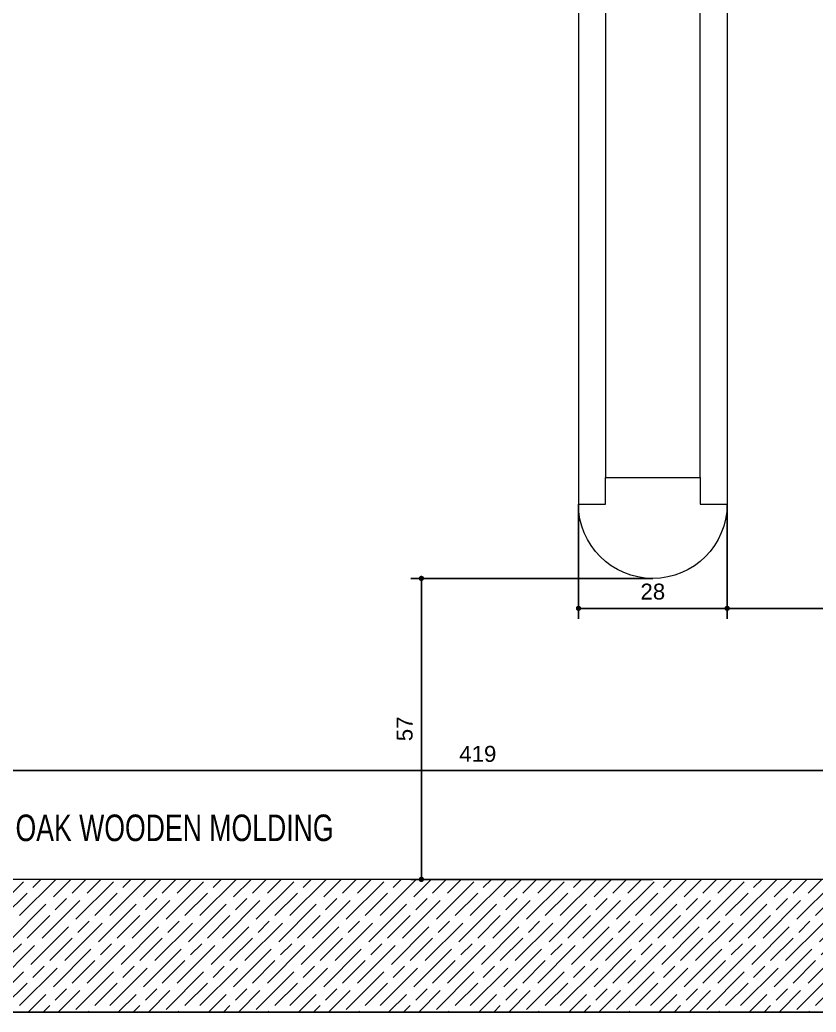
# Model space of a CAD drawing. Header units: inches. Extents: x 274057 to 444617, y 485849 to 635630.
# Drawn here: x 373412.6 to 373562.6, y 517274.2 to 517461.1 of the extents above; entities that cross this region are included whole.
import ezdxf

# ---------------------------------------------------------------- set-up
doc = ezdxf.new("R2010")
doc.units = ezdxf.units.IN
doc.header["$MEASUREMENT"] = 0
doc.linetypes.add('HIDDEN', pattern=[0.375, 0.25, -0.125])
for name, color, linetype in [('CQ Sheet text', 3, 'Continuous'), ('CQ SPOT DETAILS', 40, 'Continuous'), ('CQ Wood Section', 60, 'Continuous'), ('LIGHT', 4, 'Continuous')]:
    doc.layers.add(name, color=color, linetype=linetype)
doc.layers.add('CQ wooh hatch', color=8, linetype='HIDDEN', lineweight=18)
doc.styles.add('DIM 50', font='romans.shx', dxfattribs={"width": 0.75, "height": 100})
doc.styles.get("Standard").update_dxf_attribs({"font": 'arial.ttf'})
doc.dimstyles.new('CQ 2', dxfattribs={"dimscale": 0.02, "dimtxt": 150, "dimasz": 50, "dimexe": 100, "dimexo": 0, "dimgap": 80, "dimtad": 1, "dimdec": 0, "dimzin": 0, "dimdsep": 46, "dimtxsty": 'Standard', "dimblk": 'DOT', "dimcen": 100, "dimclrd": 1, "dimclre": 1, "dimclrt": 3, "dimadec": 0, "dimazin": 0, "dimtfac": 1, "dimtdec": 0, "dimtofl": 0, "dimtmove": 0, "dimatfit": 3, "dimfxl": 1, "dimtolj": 1, "dimtzin": 0, "dimlwd": -1, "dimarcsym": 0})

# ---------------------------------------------------------------- blocks, each defined once
blk = doc.blocks.new('tv cabinet section')
at = {"layer": 'CQ wooh hatch'}
h = blk.add_hatch(dxfattribs=at)
h.set_pattern_fill('GOST_WOOD', color=256, angle=45, style=0)
h.set_pattern_definition([(135, (38704.8027, -0.0896), (4.24264069, 4.24264069), [10, -2]), (135, (38707.631, -0.0896), (4.24264069, 4.24264069), [6, -1.5, 3, -1.5]), (135, (38711.1666, -0.797), (4.24264069, 4.24264069), [10, -2])])
h.paths.add_polyline_path([(362717.15, 517274.19), (362717.15, 517299.19), (363136.21, 517299.17, 0.414214), (363139.21, 517296.17), (363139.21, 517293.17, -1), (363139.21, 517285.17), (363139.21, 517282.17, 0.414214), (363136.21, 517279.17), (363136.21, 517274.17)])
at = {"layer": 'CQ Wood Section', "ltscale": 1000, "elevation": -0.06}
blk.add_lwpolyline([(362717.15, 517299.19), (363136.21, 517299.17, 0.414214), (363139.21, 517296.17), (363139.21, 517293.17, -1), (363139.21, 517285.17), (363139.21, 517282.17, 0.414214), (363136.21, 517279.17), (363136.21, 517274.17), (362717.15, 517274.19)], format="xyb", dxfattribs=at)
at = {"layer": 'LIGHT', "lineweight": 0}
for p, q in [((362879.72, 519063.42, 0.09), (362879.71, 517369.87, -0.06)), ((362907.72, 519063.42, 0.09), (362907.71, 517369.87, -0.06))]:
    blk.add_line(p, q, dxfattribs=at)
at = {"layer": 'LIGHT', "lineweight": 0, "elevation": 0.09}
blk.add_lwpolyline([(362884.79, 519058.42), (362902.65, 519058.42), (362902.64, 517374.87), (362884.78, 517374.87)], close=True, dxfattribs=at)
at = {"layer": 'LIGHT', "lineweight": 0, "elevation": -0.06}
blk.add_lwpolyline([(362907.72, 517369.87), (362902.65, 517369.87), (362902.65, 517374.87), (362884.79, 517374.87), (362884.79, 517369.87), (362879.72, 517369.87, 1), (362907.72, 517369.87, 0.928452), (362907.72, 517369.87, 0.090619)], format="xyb", dxfattribs=at)
blk = doc.blocks.new('_Dot')
at = {"color": 0, "linetype": 'ByBlock', "lineweight": -2}
blk.add_line((-0.5, 0), (-1, 0), dxfattribs=at)
at = {"color": 0, "linetype": 'ByBlock', "const_width": 0.5}
blk.add_lwpolyline([(-0.25, 0, 1), (0.25, 0, 1)], format="xyb", close=True, dxfattribs=at)
blk = doc.blocks.new('*D1371')
at = {"layer": 'CQ SPOT DETAILS', "color": 1, "lineweight": -2, "transparency": 16777216}
for p, q in [((373531.83, 517355.87), (373486.24, 517355.87)), ((373531.84, 517299.18), (373486.24, 517299.18))]:
    blk.add_line(p, q, dxfattribs=at)
at = {"layer": 'CQ SPOT DETAILS', "color": 1, "transparency": 16777216}
blk.add_line((373488.24, 517354.87), (373488.24, 517300.18), dxfattribs=at)
at = {"layer": 'Defpoints', "color": 0, "transparency": 16777216}
for p in [(373531.83, 517355.87, -0.15), (373488.24, 517299.18), (373531.84, 517299.18, -0.15)]:
    blk.add_point(p, dxfattribs=at)
at = {"layer": 'CQ SPOT DETAILS', "color": 1, "transparency": 16777216}
for p, rotation in [((373488.24, 517355.87), 90), ((373488.24, 517299.18), 270)]:
    blk.add_blockref('_Dot', p, dxfattribs=dict(at, rotation=rotation))
at = {"layer": 'CQ SPOT DETAILS', "color": 3, "transparency": 16777216, "insert": (373485.11, 517327.53), "char_height": 3, "attachment_point": 5, "rotation": 90}
blk.add_mtext('\\A1;57', dxfattribs=at)
blk = doc.blocks.new('*D1372')
at = {"layer": 'CQ SPOT DETAILS', "color": 1, "lineweight": -2, "transparency": 16777216}
for p, q in [((373517.83, 517369.87), (373517.83, 517348.23)), ((373545.84, 517369.87), (373545.84, 517348.23))]:
    blk.add_line(p, q, dxfattribs=at)
at = {"layer": 'CQ SPOT DETAILS', "color": 1, "transparency": 16777216}
blk.add_line((373518.83, 517350.23), (373544.84, 517350.23), dxfattribs=at)
at = {"layer": 'Defpoints', "color": 0, "transparency": 16777216}
for p in [(373517.83, 517369.87, -0.15), (373545.84, 517369.87, -0.15), (373545.84, 517350.23)]:
    blk.add_point(p, dxfattribs=at)
at = {"layer": 'CQ SPOT DETAILS', "color": 1, "transparency": 16777216, "rotation": 180}
blk.add_blockref('_Dot', (373517.83, 517350.23), dxfattribs=at)
at = {"layer": 'CQ SPOT DETAILS', "color": 1, "transparency": 16777216}
blk.add_blockref('_Dot', (373545.84, 517350.23), dxfattribs=at)
at = {"layer": 'CQ SPOT DETAILS', "color": 3, "transparency": 16777216, "insert": (373531.83, 517353.37), "char_height": 3, "attachment_point": 5}
blk.add_mtext('\\A1;28', dxfattribs=at)
blk = doc.blocks.new('*D1373')
at = {"layer": 'CQ SPOT DETAILS', "color": 1, "lineweight": -2, "transparency": 16777216}
for p, q in [((373545.83, 517369.87), (373545.83, 517348.23)), ((373708.4, 517369.88), (373708.4, 517348.23))]:
    blk.add_line(p, q, dxfattribs=at)
at = {"layer": 'CQ SPOT DETAILS', "color": 1, "transparency": 16777216}
blk.add_line((373546.83, 517350.23), (373707.4, 517350.23), dxfattribs=at)
at = {"layer": 'Defpoints', "color": 0, "transparency": 16777216}
for p in [(373545.83, 517369.87, -0.15), (373708.4, 517369.88, 0), (373708.4, 517350.23)]:
    blk.add_point(p, dxfattribs=at)
at = {"layer": 'CQ SPOT DETAILS', "color": 1, "transparency": 16777216, "rotation": 180}
blk.add_blockref('_Dot', (373545.83, 517350.23), dxfattribs=at)
at = {"layer": 'CQ SPOT DETAILS', "color": 1, "transparency": 16777216}
blk.add_blockref('_Dot', (373708.4, 517350.23), dxfattribs=at)
at = {"layer": 'CQ SPOT DETAILS', "color": 3, "transparency": 16777216, "insert": (373627.12, 517353.37), "char_height": 3, "attachment_point": 5}
blk.add_mtext('\\A1;163', dxfattribs=at)
blk = doc.blocks.new('*D1460')
at = {"layer": 'CQ SPOT DETAILS', "color": 1, "lineweight": -2, "transparency": 16777216}
for p, q in [((373289.34, 517299.19), (373289.34, 517321.67)), ((373708.4, 517299.19), (373708.4, 517321.67))]:
    blk.add_line(p, q, dxfattribs=at)
at = {"layer": 'CQ SPOT DETAILS', "color": 1, "transparency": 16777216}
blk.add_line((373290.34, 517319.67), (373707.4, 517319.67), dxfattribs=at)
at = {"layer": 'Defpoints', "color": 0, "transparency": 16777216}
for p in [(373708.4, 517319.67), (373289.34, 517299.19), (373708.4, 517299.19, -0.15)]:
    blk.add_point(p, dxfattribs=at)
at = {"layer": 'CQ SPOT DETAILS', "color": 1, "transparency": 16777216, "rotation": 180}
blk.add_blockref('_Dot', (373289.34, 517319.67), dxfattribs=at)
at = {"layer": 'CQ SPOT DETAILS', "color": 1, "transparency": 16777216}
blk.add_blockref('_Dot', (373708.4, 517319.67), dxfattribs=at)
at = {"layer": 'CQ SPOT DETAILS', "color": 3, "transparency": 16777216, "insert": (373498.87, 517322.8), "char_height": 3, "attachment_point": 5}
blk.add_mtext('\\A1;419', dxfattribs=at)

msp = doc.modelspace()

# ---------------------------------------------------------------- block references
at = {"layer": 'CQ Wood Section', "xscale": -1}
msp.add_blockref('tv cabinet section', (736425.55, 0, -0.09), dxfattribs=at)

# ---------------------------------------------------------------- texts
at = {"layer": 'CQ Sheet text', "ltscale": 500, "insert": (372538.01, 517311.39, 0), "char_height": 5, "width": 933.6961, "attachment_point": 1, "style": 'DIM 50'}
msp.add_mtext('\\pxqr;{\\fCityBlueprint|b0|i0|c2|p2;FRENCH OAK WOODEN MOLDING}', dxfattribs=at)

# ---------------------------------------------------------------- dimensions: what is measured, and where the dimension line sits
at = {"layer": 'CQ SPOT DETAILS'}
for base, p1, p2, picture, middle in [((373545.84, 517350.23, 0), (373517.83, 517369.87, -0.15), (373545.84, 517369.87, -0.15), '*D1372', (373531.83, 517353.37, 0)), ((373708.4, 517350.23), (373545.83, 517369.87, -0.15), (373708.4, 517369.88, 0), '*D1373', (373627.12, 517353.37)), ((373708.4, 517319.67), (373289.34, 517299.19), (373708.4, 517299.19, -0.15), '*D1460', (373498.87, 517322.8))]:
    dim = msp.add_linear_dim(base=base, p1=p1, p2=p2, dimstyle='CQ 2', dxfattribs=at)
    dim.commit()
    dim.dimension.update_dxf_attribs({"geometry": picture, "text_midpoint": middle})
dim = msp.add_linear_dim(base=(373488.24, 517299.18), p1=(373531.83, 517355.87, -0.15), p2=(373531.84, 517299.18, -0.15), angle=90, dimstyle='CQ 2', dxfattribs=at)
dim.commit()
dim.dimension.update_dxf_attribs({"geometry": '*D1371', "text_midpoint": (373485.11, 517327.53)})

doc.saveas('drawing.dxf')
